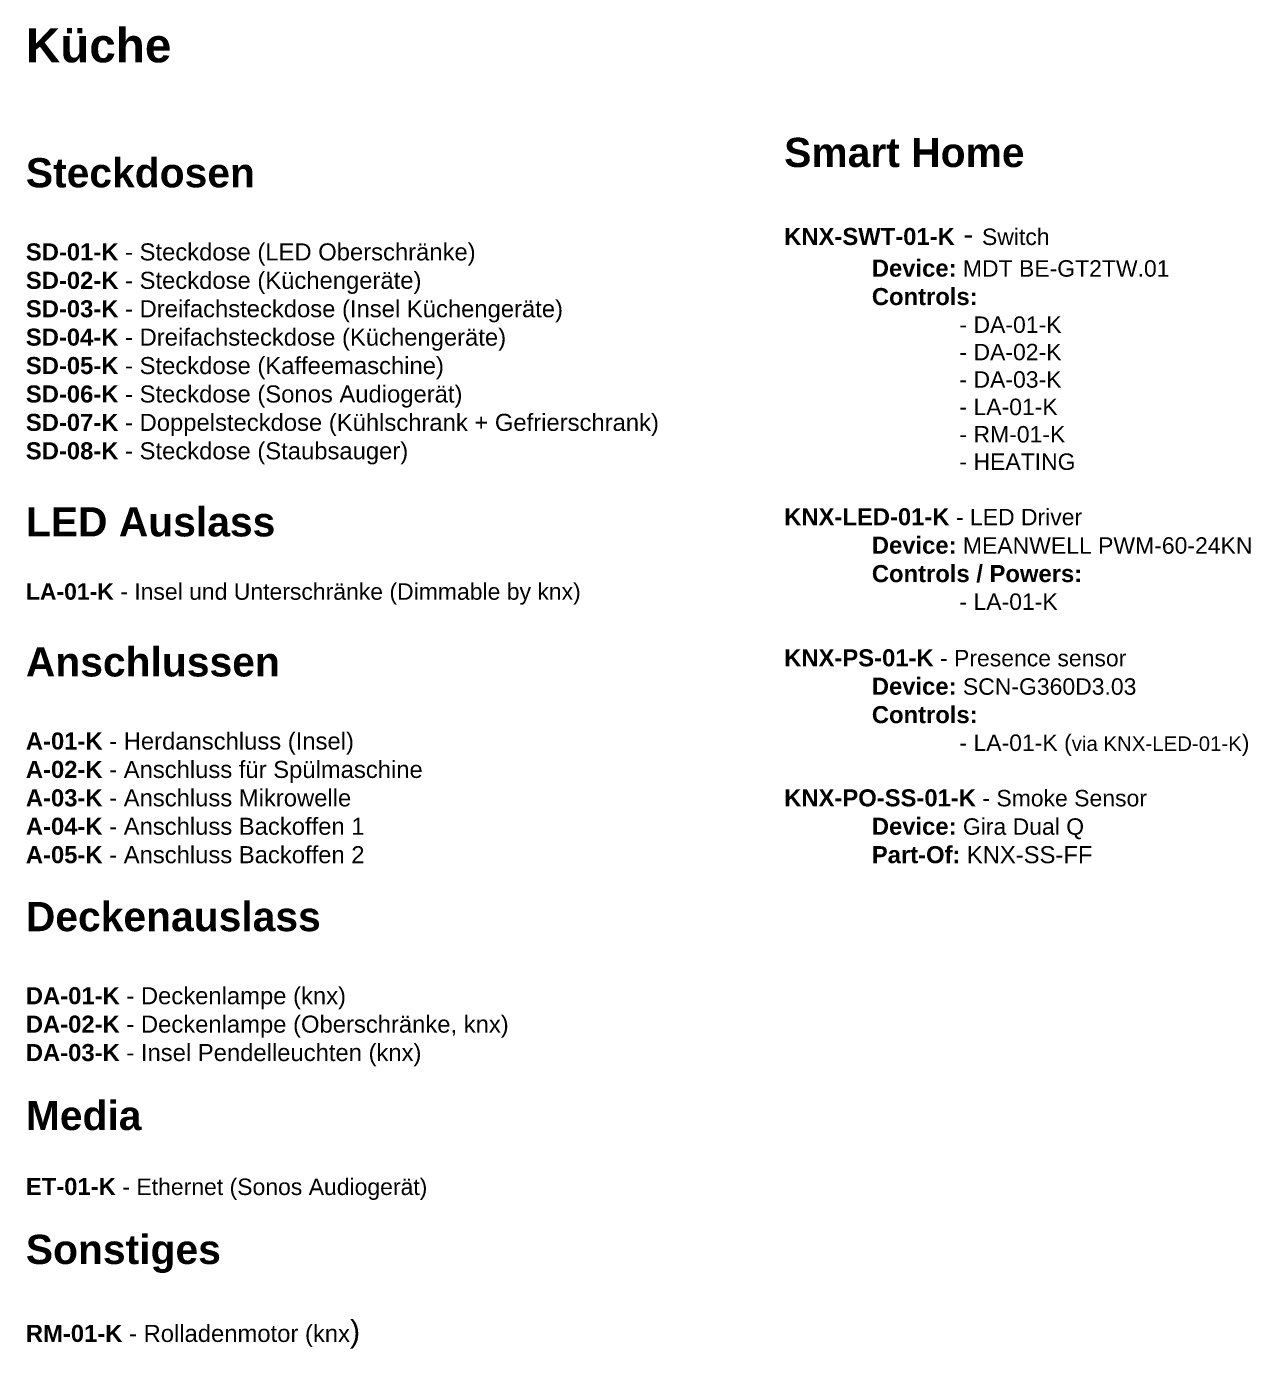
# Model space of a CAD drawing. Header units: millimetres. Extents: x 18548 to 27969, y 19114 to 24544.
# Drawn here: x 22941 to 27969, y 19114 to 24544 of the extents above; entities that cross this region are included whole.
import ezdxf

# ---------------------------------------------------------------- set-up
doc = ezdxf.new("R2010")
doc.units = ezdxf.units.MM
doc.header["$LTSCALE"] = 10
doc.layers.add('13-EG-K-Smart_Schematic', color=7, linetype='Continuous')
doc.layers.add('18-EG-K-Schematic_Description', color=7, linetype='Continuous')
doc.styles.get("Standard").update_dxf_attribs({"font": 'Arial.ttf'})

msp = doc.modelspace()

# ---------------------------------------------------------------- texts
at = {"layer": '13-EG-K-Smart_Schematic', "color": 7, "insert": (26053, 24536.5), "char_height": 90, "attachment_point": 1}
msp.add_mtext_dynamic_manual_height_columns('{\\fArial|b1|i0|c0|p34;\\H1.55556x;  }\\P\\P\\P{\\fArial|b1|i0|c0|p34;\\H1.33333x;Smart Home\\H0.75x;\\P}\\P{\\fArial|b1|i0|c0|p34;\\H0.77778x;KNX-SWT-01-K} - {\\H0.75x;Switch\\P^I\\fArial|b1|i0|c0|p34;\\H1.03704x;Device:\\fArial|b0|i0|c0|p34;\\H0.96429x; MDT BE-GT2TW.01\\P^I\\fArial|b1|i0|c0|p34;\\H1.03704x;Controls:\\fArial|b0|i0|c0|p34;\\H0.96429x;\\P^I^I- DA-01-K\\P^I^I- DA-02-K\\P^I^I- DA-03-K\\P^I^I- LA-01-K\\P^I^I- RM-01-K\\P^I^I- HEATING\\P\\P\\fArial|b1|i0|c0|p34;\\H1.03702x;KNX-LED-01-K\\fArial|b0|i0|c0|p34;\\H0.9643x; - LED Driver\\P^I\\fArial|b1|i0|c0|p34;\\H1.03702x;Device:\\fArial|b0|i0|c0|p34;\\H0.9643x; MEANWELL PWM-60-24KN\\P^I\\fArial|b1|i0|c0|p34;\\H1.03702x;Controls / Powers:\\P\\fArial|b0|i0|c0|p34;\\H0.9643x;^I^I- LA-01-K\\P\\fArial|b1|i0|c0|p34;\\H1.03702x;\\PKNX-PS-01-K\\fArial|b0|i0|c0|p34;\\H0.9643x; - Presence sensor\\P^I\\fArial|b1|i0|c0|p34;\\H1.03703x;Device:\\fArial|b0|i0|c0|p34;\\H0.96429x; SCN-G360D3.03\\P^I\\fArial|b1|i0|c0|p34;\\H1.03703x;Controls:\\P\\fArial|b0|i0|c0|p34;\\H0.96429x;^I^I- LA-01-K (\\H0.88888x;via KNX-LED-01-K\\H1.12502x;)\\P^I\\P\\fArial|b1|i0|c0|p34;\\H1.03701x;KNX-PO-SS-01-K\\fArial|b0|i0|c0|p34;\\H0.9643x; - Smoke Sensor\\P^I\\fArial|b1|i0|c0|p34;\\H1.03703x;Device:\\fArial|b0|i0|c0|p34;\\H0.96429x; Gira Dual Q\\P^I\\fArial|b1|i0|c0|p34;\\H1.03704x;Part-Of:\\fArial|b0|i0|c0|p34;\\H0.96428x; \\H1.03703x;KNX-SS-FF}', width=3565, gutter_width=12.5, heights=[0], dxfattribs=at)
at = {"layer": '18-EG-K-Schematic_Description', "color": 7, "insert": (22938.1, 24536.5), "char_height": 90, "attachment_point": 1}
msp.add_mtext_dynamic_manual_height_columns('{\\fArial|b1|i0|c0|p34;\\H1.55556x;Küche}\\P\\P\\P{\\fArial|b1|i0|c0|p34;\\H1.33333x;Steckdosen\\H0.75x;\\P}\\P{\\fArial|b1|i0|c0|p34;\\H0.77778x;SD-01-K\\fArial|b0|i0|c0|p34; - Steckdose (LED Oberschränke)\\P\\fArial|b1|i0|c0|p34;SD-02-K\\fArial|b0|i0|c0|p34; - Steckdose (Küchengeräte)\\P\\fArial|b1|i0|c0|p34;SD-03-K\\fArial|b0|i0|c0|p34; - Dreifachsteckdose (Insel Küchengeräte)\\P\\fArial|b1|i0|c0|p34;SD-04-K\\fArial|b0|i0|c0|p34; - Dreifachsteckdose (Küchengeräte)\\P\\fArial|b1|i0|c0|p34;SD-05-K\\fArial|b0|i0|c0|p34; - Steckdose (Kaffeemaschine)\\P\\fArial|b1|i0|c0|p34;SD-06-K\\fArial|b0|i0|c0|p34; - Steckdose (Sonos Audiogerät)\\P\\fArial|b1|i0|c0|p34;SD-07-K\\fArial|b0|i0|c0|p34; - Doppelsteckdose (Kühlschrank + Gefrierschrank)\\P\\fArial|b1|i0|c0|p34;SD-08-K\\fArial|b0|i0|c0|p34; - Steckdose (Staubsauger)}\\P\\P{\\fArial|b1|i0|c0|p34;\\H1.33333x;LED Auslass\\H0.75x;\\P\\fArial|b0|i0|c0|p34;\\H0.75x;\\P\\fArial|b1|i0|c0|p34;LA-01-K\\fArial|b0|i0|c0|p34; - Insel und Unterschränke (Dimmable by knx)\\P\\H1.33333x;\\P\\fArial|b1|i0|c0|p34;\\H1.33334x;Anschlussen\\H0.75x;\\P\\fArial|b0|i0|c0|p34;\\P\\fArial|b1|i0|c0|p34;\\H0.77778x;A-01-K\\fArial|b0|i0|c0|p34; - Herdanschluss (Insel)\\P\\fArial|b1|i0|c0|p34;A-02-K\\fArial|b0|i0|c0|p34; - Anschluss für Spülmaschine\\P\\fArial|b1|i0|c0|p34;A-03-K\\fArial|b0|i0|c0|p34; - Anschluss Mikrowelle\\P\\fArial|b1|i0|c0|p34;A-04-K\\fArial|b0|i0|c0|p34; - Anschluss Backoffen 1\\P\\fArial|b1|i0|c0|p34;A-05-K\\fArial|b0|i0|c0|p34; - Anschluss Backoffen 2\\H0.96428x;\\P\\P\\fArial|b1|i0|c0|p34;\\H1.77779x;Deckenauslass}\\P\\P{\\fArial|b1|i0|c0|p34;\\H0.77778x;DA-01-K\\fArial|b0|i0|c0|p34; - Deckenlampe (knx)\\P\\fArial|b1|i0|c0|p34;DA-02-K\\fArial|b0|i0|c0|p34; - Deckenlampe (Oberschränke, knx)\\P\\fArial|b1|i0|c0|p34;DA-03-K\\fArial|b0|i0|c0|p34; - Insel Pendelleuchten (knx)\\P\\P\\fArial|b1|i0|c0|p34;\\H1.71426x;Media\\H0.58332x;\\P\\PET-01-K \\fArial|b0|i0|c0|p34;\\H0.9643x;- Ethernet (Sonos Audiogerät)\\H1.03706x;\\P\\P\\fArial|b1|i0|c0|p34;\\H1.71428x;Sonstiges\\P}\\P{\\fArial|b1|i0|c0|p34;\\H0.77778x;RM-01-K\\fArial|b0|i0|c0|p34; - Rolladenmotor (knx\\H1.28571x;)}', width=3565, gutter_width=12.5, heights=[0], dxfattribs=at)

doc.saveas('drawing.dxf')
